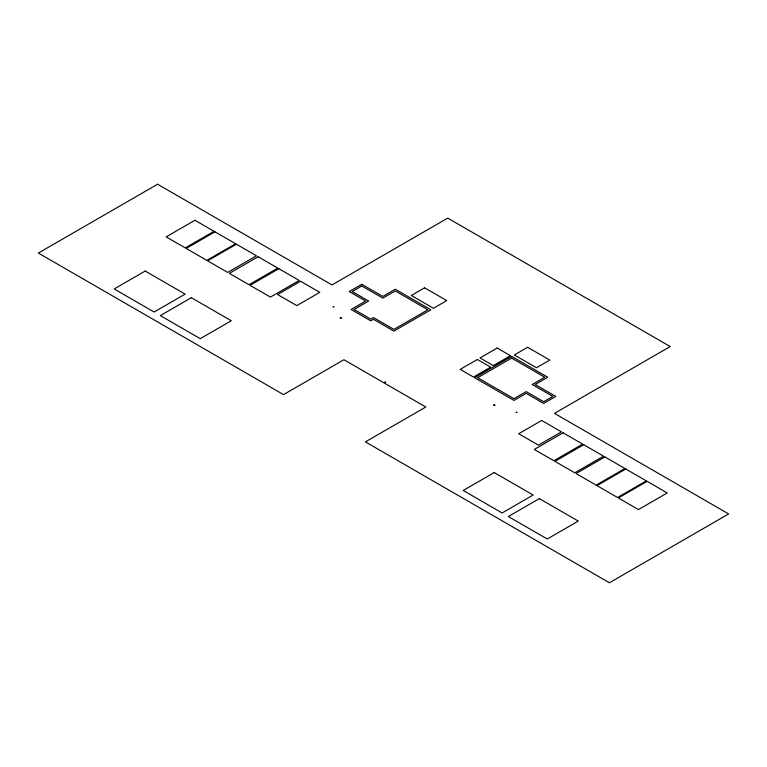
<?xml version="1.0" encoding="UTF-8"?>
<svg xmlns="http://www.w3.org/2000/svg" width="767" height="767" viewBox="0 0 767 767"><rect width="100%" height="100%" fill="white"/><g stroke="black" fill="none" stroke-linecap="round" stroke-linejoin="round"><path stroke-width="1.15" d="M157.58 184.233L38.35 253.062L283.512 394.612L343.923 359.733L425.81 407.009L365.399 441.888L609.42 582.767L728.65 513.938L554.464 413.375L670.205 346.55L447.736 218.116L331.996 284.931L157.58 184.233M194.943 220.263L166.142 236.888L185.259 247.923L214.051 231.298L194.943 220.263M145.184 271.058L114.178 288.967L154.119 312.025L185.135 294.116L145.184 271.058M214.971 231.826L186.18 248.45L206.822 260.377L235.622 243.753L214.971 231.826M236.409 244.203L207.608 260.828L227.674 272.41L256.466 255.785L236.409 244.203M258.143 256.753L229.352 273.378L249.007 284.73L277.807 268.105L258.143 256.753M191.338 297.701L160.322 315.611L200.264 338.669L231.279 320.759L191.338 297.701M278.833 268.699L250.032 285.324L270.425 297.097L299.226 280.473L278.833 268.699M300.578 281.249L277.568 294.528L296.8 305.63L319.801 292.352L300.578 281.249M361.803 284.289L349.234 291.546L365.686 301.038L351.094 309.465L370.797 320.836L373.471 319.302L393.912 331.104L430.862 309.772L395.283 289.226L382.829 296.417L361.803 284.289M361.803 286.005L352.216 291.546L368.659 301.038L354.076 309.465L370.797 319.12L373.471 317.576L393.912 329.388L427.89 309.772L395.283 290.942L382.829 298.133L361.803 286.005M333.501 306.57L333.041 306.838L333.971 306.838L333.501 306.57M340.845 317.538L340.069 317.989L341.622 317.989L340.845 317.538M424.592 287.807L411.304 295.487L433.46 308.276L446.749 300.597L424.592 287.807M385.159 382.129L384.698 382.397L385.628 382.397L385.159 382.129M477.371 359.474L460.21 369.378L473.507 377.048L490.659 367.144L477.371 359.474M497.189 348.036L480.027 357.94L493.315 365.61L510.477 355.706L497.189 348.036M511.627 356.367L474.658 377.719L513.967 400.412L526.22 393.346L543.678 403.423L555.807 396.414L535.174 384.507L547.772 377.239L511.627 356.367M527.619 347.288L514.331 354.968L536.478 367.757L549.776 360.078L527.619 347.288M511.627 358.093L477.63 377.719L513.967 398.696L526.22 391.621L543.678 401.707L552.834 396.414L532.202 384.507L544.8 377.239L511.627 358.093M494.332 404.765L493.555 405.216L495.108 405.216L494.332 404.765M516.565 412.243L516.105 412.512L517.035 412.512L516.565 412.243M541.694 420.46L518.693 433.738L538.453 445.148L561.454 431.869L541.694 420.46M494.226 472.568L463.21 490.477L502.126 512.95L533.142 495.041L494.226 472.568M563.093 432.809L534.292 449.433L553.87 460.746L582.671 444.112L563.093 432.809M583.725 444.726L554.934 461.351L574.78 472.808L603.581 456.183L583.725 444.726M604.866 456.931L576.065 473.555L596.141 485.147L624.942 468.522L604.866 456.931M539.345 498.627L508.329 516.527L547.255 539L578.27 521.09L539.345 498.627M625.786 469.001L596.985 485.636L617.54 497.505L646.341 480.871L625.786 469.001M647.137 481.331L618.336 497.956L638.451 509.576L667.252 492.951L647.137 481.331"/></g></svg>
